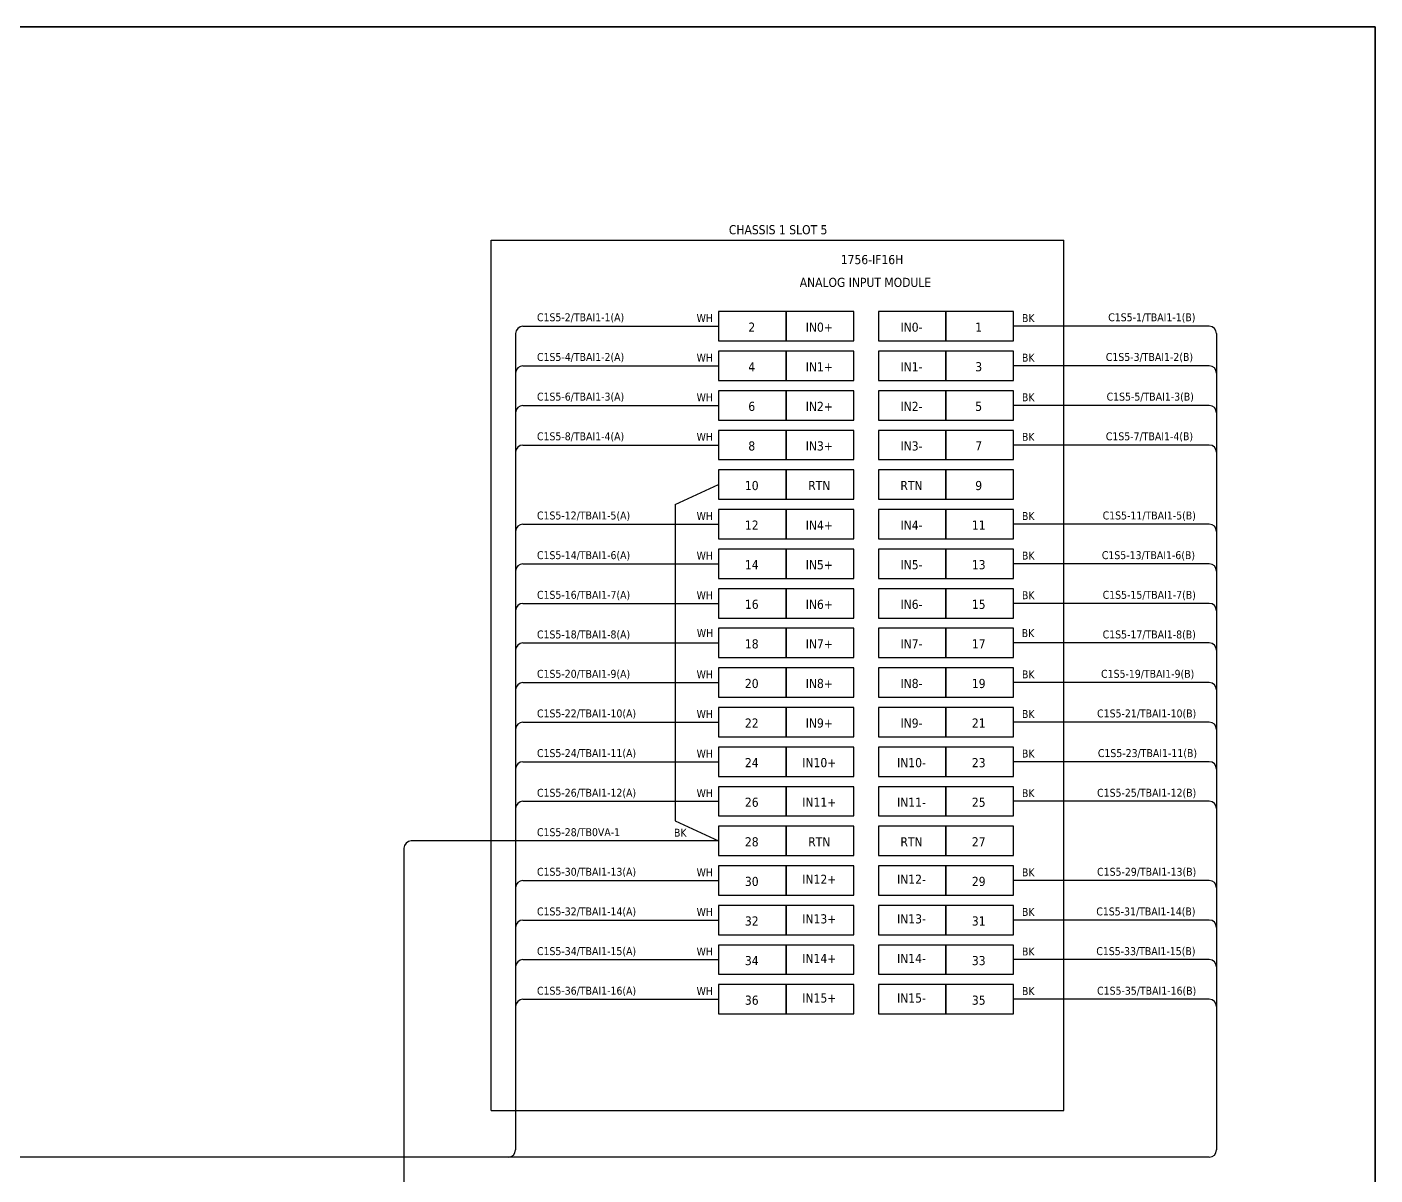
# Model space of a CAD drawing. Header units: millimetres. Extents: x 0 to 1792788, y -13 to 262234.
# Drawn here: x 502019 to 553773, y 209094 to 253193 of the extents above; entities that cross this region are included whole.
import ezdxf
from ezdxf.enums import TextEntityAlignment as Align

# ---------------------------------------------------------------- set-up
doc = ezdxf.new("R2010")
doc.units = ezdxf.units.MM
for name, color, linetype, lineweight in [('ASHADE', 7, 'Continuous', 25), ('HELPPOINT', 7, 'Continuous', 25), ('IE-EQUIP', 253, 'Continuous', 25), ('IE-WIRE', 7, 'Continuous', 25)]:
    doc.layers.add(name, color=color, linetype=linetype, lineweight=lineweight)
doc.styles.add('Tahoma', font='')
doc.styles.get('Tahoma').set_extended_font_data('Tahoma')

# ---------------------------------------------------------------- blocks, each defined once
blk = doc.blocks.new('TPA')
at = {"layer": 'HELPPOINT', "color": 4, "lineweight": 35, "ltscale": 25.4}
for p, q in [((14292753, 12827491), (14405128, 12827491)), ((14292753, 12827491), (14405128, 12827491)), ((14405128, 12827491), (14405128, 12749437)), ((14405128, 12827491), (14405128, 12749437))]:
    blk.add_line(p, q, dxfattribs=at)

msp = doc.modelspace()

# ---------------------------------------------------------------- linework, layer by layer
at = {"color": 4, "ltscale": 25.4}
for p, q in [((521058, 241697), (528573, 241697)), ((520777, 241416), (520777, 210061)), ((521058, 240176), (528573, 240176)), ((521058, 238655), (528573, 238655)), ((521058, 237135), (528573, 237135)), ((521058, 234094), (528573, 234094)), ((521058, 232573), (528573, 232573)), ((521058, 231052), (528573, 231052)), ((521058, 229532), (528573, 229532)), ((521058, 228011), (528573, 228011)), ((521058, 226491), (528573, 226491)), ((521058, 224970), (528573, 224970)), ((521058, 223449), (528573, 223449)), ((521058, 220408), (528573, 220408)), ((521058, 218887), (528573, 218887)), ((521058, 217367), (528573, 217367)), ((521058, 215846), (528573, 215846)), ((547406, 209780), (498731, 209780))]:
    msp.add_line(p, q, dxfattribs=at)
at = {"color": 7, "ltscale": 25.4}
for p, q in [((547406, 241697), (539892, 241697)), ((547688, 241416), (547688, 210061)), ((547406, 240176), (539892, 240176)), ((547406, 238655), (539892, 238655)), ((547406, 237135), (539892, 237135)), ((547406, 234094), (539892, 234094)), ((547406, 232573), (539892, 232573)), ((547406, 231052), (539892, 231052)), ((547406, 229532), (539892, 229532)), ((547406, 228011), (539892, 228011)), ((547406, 226491), (539892, 226491)), ((547406, 224970), (539892, 224970)), ((547406, 223449), (539892, 223449)), ((547406, 220408), (539892, 220408)), ((547406, 218887), (539892, 218887)), ((547406, 217367), (539892, 217367)), ((547406, 215846), (539892, 215846))]:
    msp.add_line(p, q, dxfattribs=at)
at = {"ltscale": 25.4}
for p, q in [((526907, 234844), (528573, 235614)), ((526907, 234844), (526907, 222697)), ((526907, 222697), (528573, 221929))]:
    msp.add_line(p, q, dxfattribs=at)
at = {"color": 4, "ltscale": 25.4}
for centre, start, end in [((521058, 241416), 90, 180), ((521058, 239895), 90, 180), ((521058, 238374), 90, 180), ((521058, 236854), 90, 180), ((521058, 233813), 90, 180), ((521058, 232292), 90, 180), ((521058, 230771), 90, 180), ((521058, 229251), 90, 180), ((521058, 227730), 90, 180), ((521058, 226209), 90, 180), ((521058, 224689), 90, 180), ((521058, 223168), 90, 180), ((521058, 220127), 90, 180), ((521058, 218606), 90, 180), ((521058, 217086), 90, 180), ((521058, 215565), 90, 180), ((520496, 210061), 270, 0)]:
    msp.add_arc(centre, 281, start, end, dxfattribs=at)
at = {"color": 7, "ltscale": 25.4}
for centre, start, end in [((547406, 241416), 0, 90), ((547406, 239895), 0, 90), ((547406, 238374), 0, 90), ((547406, 236854), 0, 90), ((547406, 233813), 0, 90), ((547406, 232292), 0, 90), ((547406, 230771), 0, 90), ((547406, 229251), 0, 90), ((547406, 227730), 0, 90), ((547406, 226209), 0, 90), ((547406, 224689), 0, 90), ((547406, 223168), 0, 90), ((547406, 220127), 0, 90), ((547406, 218606), 0, 90), ((547406, 217086), 0, 90), ((547406, 215565), 0, 90), ((547406, 210061), 270, 0)]:
    msp.add_arc(centre, 281, start, end, dxfattribs=at)
at = {"layer": 'ASHADE', "color": 7, "linetype": 'Continuous', "ltscale": 4762.5}
for p, q in [((519838, 211568), (519838, 244997)), ((519838, 244997), (541829, 244997)), ((541829, 211568), (541829, 244997)), ((519838, 211568), (541829, 211568))]:
    msp.add_line(p, q, dxfattribs=at)
at = {"layer": 'IE-EQUIP', "linetype": 'Continuous', "ltscale": 25.4}
for points in [[(528573, 241134), (531166, 241134), (531166, 242259), (528573, 242259)], [(531166, 241134), (533760, 241134), (533760, 242259), (531166, 242259)], [(534705, 241134), (537298, 241134), (537298, 242259), (534705, 242259)], [(537298, 241134), (539892, 241134), (539892, 242259), (537298, 242259)], [(528573, 239614), (531166, 239614), (531166, 240738), (528573, 240738)], [(531166, 239614), (533760, 239614), (533760, 240738), (531166, 240738)], [(534705, 239614), (537298, 239614), (537298, 240738), (534705, 240738)], [(537298, 239614), (539892, 239614), (539892, 240738), (537298, 240738)], [(528573, 238093), (531166, 238093), (531166, 239218), (528573, 239218)], [(531166, 238093), (533760, 238093), (533760, 239218), (531166, 239218)], [(534705, 238093), (537298, 238093), (537298, 239218), (534705, 239218)], [(537298, 238093), (539892, 238093), (539892, 239218), (537298, 239218)], [(528573, 236573), (531166, 236573), (531166, 237697), (528573, 237697)], [(531166, 236573), (533760, 236573), (533760, 237697), (531166, 237697)], [(534705, 236573), (537298, 236573), (537298, 237697), (534705, 237697)], [(537298, 236573), (539892, 236573), (539892, 237697), (537298, 237697)], [(528573, 235052), (531166, 235052), (531166, 236176), (528573, 236176)], [(531166, 235052), (533760, 235052), (533760, 236176), (531166, 236176)], [(534705, 235052), (537298, 235052), (537298, 236176), (534705, 236176)], [(537298, 235052), (539892, 235052), (539892, 236176), (537298, 236176)], [(528573, 233531), (531166, 233531), (531166, 234656), (528573, 234656)], [(531166, 233531), (533760, 233531), (533760, 234656), (531166, 234656)], [(534705, 233531), (537298, 233531), (537298, 234656), (534705, 234656)], [(537298, 233531), (539892, 233531), (539892, 234656), (537298, 234656)], [(528573, 232011), (531166, 232011), (531166, 233135), (528573, 233135)], [(531166, 232011), (533760, 232011), (533760, 233135), (531166, 233135)], [(534705, 232011), (537298, 232011), (537298, 233135), (534705, 233135)], [(537298, 232011), (539892, 232011), (539892, 233135), (537298, 233135)], [(528573, 230490), (531166, 230490), (531166, 231615), (528573, 231615)], [(531166, 230490), (533760, 230490), (533760, 231615), (531166, 231615)], [(534705, 230490), (537298, 230490), (537298, 231615), (534705, 231615)], [(537298, 230490), (539892, 230490), (539892, 231615), (537298, 231615)], [(528573, 228970), (531166, 228970), (531166, 230094), (528573, 230094)], [(531166, 228970), (533760, 228970), (533760, 230094), (531166, 230094)], [(534705, 228970), (537298, 228970), (537298, 230094), (534705, 230094)], [(537298, 228970), (539892, 228970), (539892, 230094), (537298, 230094)], [(528573, 227449), (531166, 227449), (531166, 228573), (528573, 228573)], [(531166, 227449), (533760, 227449), (533760, 228573), (531166, 228573)], [(534705, 227449), (537298, 227449), (537298, 228573), (534705, 228573)], [(537298, 227449), (539892, 227449), (539892, 228573), (537298, 228573)], [(528573, 225928), (531166, 225928), (531166, 227053), (528573, 227053)], [(531166, 225928), (533760, 225928), (533760, 227053), (531166, 227053)], [(534705, 225928), (537298, 225928), (537298, 227053), (534705, 227053)], [(537298, 225928), (539892, 225928), (539892, 227053), (537298, 227053)], [(528573, 224408), (531166, 224408), (531166, 225532), (528573, 225532)], [(531166, 224408), (533760, 224408), (533760, 225532), (531166, 225532)], [(534705, 224408), (537298, 224408), (537298, 225532), (534705, 225532)], [(537298, 224408), (539892, 224408), (539892, 225532), (537298, 225532)], [(528573, 222887), (531166, 222887), (531166, 224011), (528573, 224011)], [(531166, 222887), (533760, 222887), (533760, 224011), (531166, 224011)], [(534705, 222887), (537298, 222887), (537298, 224011), (534705, 224011)], [(537298, 222887), (539892, 222887), (539892, 224011), (537298, 224011)], [(528573, 221367), (531166, 221367), (531166, 222491), (528573, 222491)], [(531166, 221367), (533760, 221367), (533760, 222491), (531166, 222491)], [(534705, 221367), (537298, 221367), (537298, 222491), (534705, 222491)], [(537298, 221367), (539892, 221367), (539892, 222491), (537298, 222491)], [(528573, 219846), (531166, 219846), (531166, 220970), (528573, 220970)], [(531166, 219846), (533760, 219846), (533760, 220970), (531166, 220970)], [(534705, 219846), (537298, 219846), (537298, 220970), (534705, 220970)], [(537298, 219846), (539892, 219846), (539892, 220970), (537298, 220970)], [(528573, 218325), (531166, 218325), (531166, 219450), (528573, 219450)], [(531166, 218325), (533760, 218325), (533760, 219450), (531166, 219450)], [(534705, 218325), (537298, 218325), (537298, 219450), (534705, 219450)], [(537298, 218325), (539892, 218325), (539892, 219450), (537298, 219450)], [(528573, 216805), (531166, 216805), (531166, 217929), (528573, 217929)], [(531166, 216805), (533760, 216805), (533760, 217929), (531166, 217929)], [(534705, 216805), (537298, 216805), (537298, 217929), (534705, 217929)], [(537298, 216805), (539892, 216805), (539892, 217929), (537298, 217929)], [(528573, 215284), (531166, 215284), (531166, 216408), (528573, 216408)], [(531166, 215284), (533760, 215284), (533760, 216408), (531166, 216408)], [(534705, 215284), (537298, 215284), (537298, 216408), (534705, 216408)], [(537298, 215284), (539892, 215284), (539892, 216408), (537298, 216408)]]:
    msp.add_lwpolyline(points, close=True, dxfattribs=at)
at = {"layer": 'IE-WIRE', "color": 7, "ltscale": 25.4}
for p, q in [((516492, 221648), (516492, 203860)), ((528573, 221929), (516773, 221929))]:
    msp.add_line(p, q, dxfattribs=at)
msp.add_arc((516773, 221648), 281, 90, 180, dxfattribs=at)

# ---------------------------------------------------------------- block references
at = {"xscale": 0.8800000000046566, "yscale": 0.8800000000046566, "zscale": 0.8800000000046566}
msp.add_blockref('TPA', (-12122739, -11034999), dxfattribs=at)

# ---------------------------------------------------------------- texts
at = {"color": 2, "style": 'Tahoma'}
for s, height, p in [('CHASSIS 1 SLOT 5', 350.52, (530858, 245405)), ('1756-IF16H', 350.5, (534461, 244258)), ('ANALOG INPUT MODULE', 350.52, (534209, 243383)), ('2', 351, (529845, 241662)), ('IN0+', 350.5, (532438, 241662)), ('IN0-', 350.5, (535977, 241662)), ('1', 351, (538558, 241662)), ('4', 351, (529845, 240141)), ('IN1+', 350.5, (532438, 240141)), ('IN1-', 350.5, (535977, 240141)), ('3', 351, (538558, 240141)), ('6', 351, (529845, 238620)), ('IN2+', 350.5, (532438, 238620)), ('IN2-', 350.5, (535977, 238620)), ('5', 351, (538558, 238620)), ('8', 351, (529845, 237100)), ('IN3+', 350.5, (532438, 237100)), ('IN3-', 350.5, (535977, 237100)), ('7', 351, (538558, 237100)), ('10', 350.5, (529845, 235579)), ('RTN', 350.5, (532438, 235579)), ('RTN', 350.5, (535977, 235579)), ('9', 351, (538558, 235579)), ('12', 350.5, (529845, 234059)), ('IN4+', 350.5, (532438, 234059)), ('IN4-', 350.5, (535977, 234059)), ('11', 350.5, (538558, 234059)), ('14', 350.5, (529845, 232538)), ('IN5+', 350.5, (532438, 232538)), ('IN5-', 350.5, (535977, 232538)), ('13', 350.5, (538558, 232538)), ('16', 350.5, (529845, 231017)), ('IN6+', 350.5, (532438, 231017)), ('IN6-', 350.5, (535977, 231017)), ('15', 350.5, (538558, 231017)), ('18', 350.5, (529845, 229497)), ('IN7+', 350.5, (532438, 229497)), ('IN7-', 350.5, (535977, 229497)), ('17', 350.5, (538558, 229497)), ('20', 350.5, (529845, 227976)), ('IN8+', 350.5, (532438, 227976)), ('IN8-', 350.5, (535977, 227976)), ('19', 350.5, (538558, 227976)), ('22', 350.5, (529845, 226455)), ('IN9+', 350.5, (532438, 226455)), ('IN9-', 350.5, (535977, 226455)), ('21', 350.5, (538558, 226455)), ('24', 350.5, (529845, 224935)), ('IN10+', 350.5, (532438, 224935)), ('IN10-', 350.5, (535977, 224935)), ('23', 350.5, (538558, 224935)), ('26', 350.5, (529845, 223414)), ('IN11+', 350.5, (532438, 223414)), ('IN11-', 350.5, (535977, 223414)), ('25', 350.5, (538558, 223414)), ('28', 350.5, (529845, 221894)), ('RTN', 350.5, (532438, 221894)), ('RTN', 350.5, (535977, 221894)), ('27', 350.5, (538558, 221894)), ('30', 350.5, (529845, 220373)), ('IN12+', 350.5, (532438, 220456)), ('IN12-', 350.5, (535977, 220456)), ('29', 350.5, (538558, 220373)), ('32', 350.5, (529845, 218852)), ('IN13+', 350.5, (532438, 218935)), ('IN13-', 350.5, (535977, 218935)), ('31', 350.5, (538558, 218852)), ('34', 350.5, (529845, 217332)), ('IN14+', 350.5, (532438, 217415)), ('IN14-', 350.5, (535977, 217415)), ('33', 350.5, (538558, 217332)), ('36', 350.5, (529845, 215811)), ('IN15+', 350.5, (532438, 215894)), ('IN15-', 350.5, (535977, 215894)), ('35', 350.5, (538558, 215811))]:
    msp.add_text(s, height=height, dxfattribs=at).set_placement(p, align=Align.MIDDLE_CENTER)
at = {"color": 4, "style": 'Tahoma'}
for s, p in [('C1S5-2/TBAI1-1(A)', (521599, 241889)), ('WH', (527728, 241858)), ('C1S5-4/TBAI1-2(A)', (521599, 240365)), ('WH', (527728, 240337)), ('C1S5-6/TBAI1-3(A)', (521599, 238841)), ('WH', (527728, 238816)), ('C1S5-8/TBAI1-4(A)', (521599, 237317)), ('WH', (527728, 237296)), ('C1S5-12/TBAI1-5(A)', (521599, 234276)), ('WH', (527728, 234255)), ('C1S5-14/TBAI1-6(A)', (521599, 232752)), ('WH', (527728, 232734)), ('C1S5-16/TBAI1-7(A)', (521599, 231228)), ('WH', (527728, 231213)), ('C1S5-18/TBAI1-8(A)', (521599, 229707)), ('WH', (527737, 229758)), ('C1S5-20/TBAI1-9(A)', (521599, 228194)), ('WH', (527728, 228172)), ('C1S5-22/TBAI1-10(A)', (521599, 226673)), ('WH', (527728, 226651)), ('C1S5-24/TBAI1-11(A)', (521599, 225149)), ('WH', (527728, 225131)), ('C1S5-26/TBAI1-12(A)', (521599, 223625)), ('WH', (527728, 223610)), ('C1S5-30/TBAI1-13(A)', (521599, 220591)), ('WH', (527728, 220569)), ('C1S5-32/TBAI1-14(A)', (521599, 219067)), ('WH', (527728, 219048)), ('C1S5-34/TBAI1-15(A)', (521599, 217543)), ('WH', (527728, 217528)), ('C1S5-36/TBAI1-16(A)', (521599, 216022)), ('WH', (527728, 216007))]:
    msp.add_text(s, height=304.8, dxfattribs=at).set_placement(p)
at = {"color": 7, "style": 'Tahoma'}
for s, p in [('BK', (540218, 241858)), ('C1S5-1/TBAI1-1(B)', (543529, 241889)), ('C1S5-3/TBAI1-2(B)', (543438, 240365)), ('BK', (540218, 240337)), ('BK', (540218, 238816)), ('C1S5-5/TBAI1-3(B)', (543468, 238841)), ('BK', (540218, 237296)), ('C1S5-7/TBAI1-4(B)', (543438, 237317)), ('BK', (540218, 234255)), ('C1S5-11/TBAI1-5(B)', (543316, 234276)), ('BK', (540218, 232734)), ('C1S5-13/TBAI1-6(B)', (543285, 232752)), ('BK', (540218, 231213)), ('C1S5-15/TBAI1-7(B)', (543316, 231228)), ('BK', (540209, 229758)), ('C1S5-17/TBAI1-8(B)', (543316, 229707)), ('BK', (540218, 228172)), ('C1S5-19/TBAI1-9(B)', (543255, 228194)), ('BK', (540218, 226651)), ('C1S5-21/TBAI1-10(B)', (543102, 226673)), ('BK', (540218, 225131)), ('C1S5-23/TBAI1-11(B)', (543133, 225149)), ('BK', (540218, 223610)), ('C1S5-25/TBAI1-12(B)', (543102, 223625)), ('C1S5-28/TB0VA-1', (521599, 222111)), ('BK', (526859, 222090)), ('BK', (540218, 220569)), ('C1S5-29/TBAI1-13(B)', (543102, 220591)), ('BK', (540218, 219048)), ('C1S5-31/TBAI1-14(B)', (543072, 219067)), ('BK', (540218, 217528)), ('C1S5-33/TBAI1-15(B)', (543072, 217543)), ('C1S5-35/TBAI1-16(B)', (543102, 216022)), ('BK', (540218, 216007))]:
    msp.add_text(s, height=304.8, dxfattribs=at).set_placement(p)

doc.saveas('drawing.dxf')
